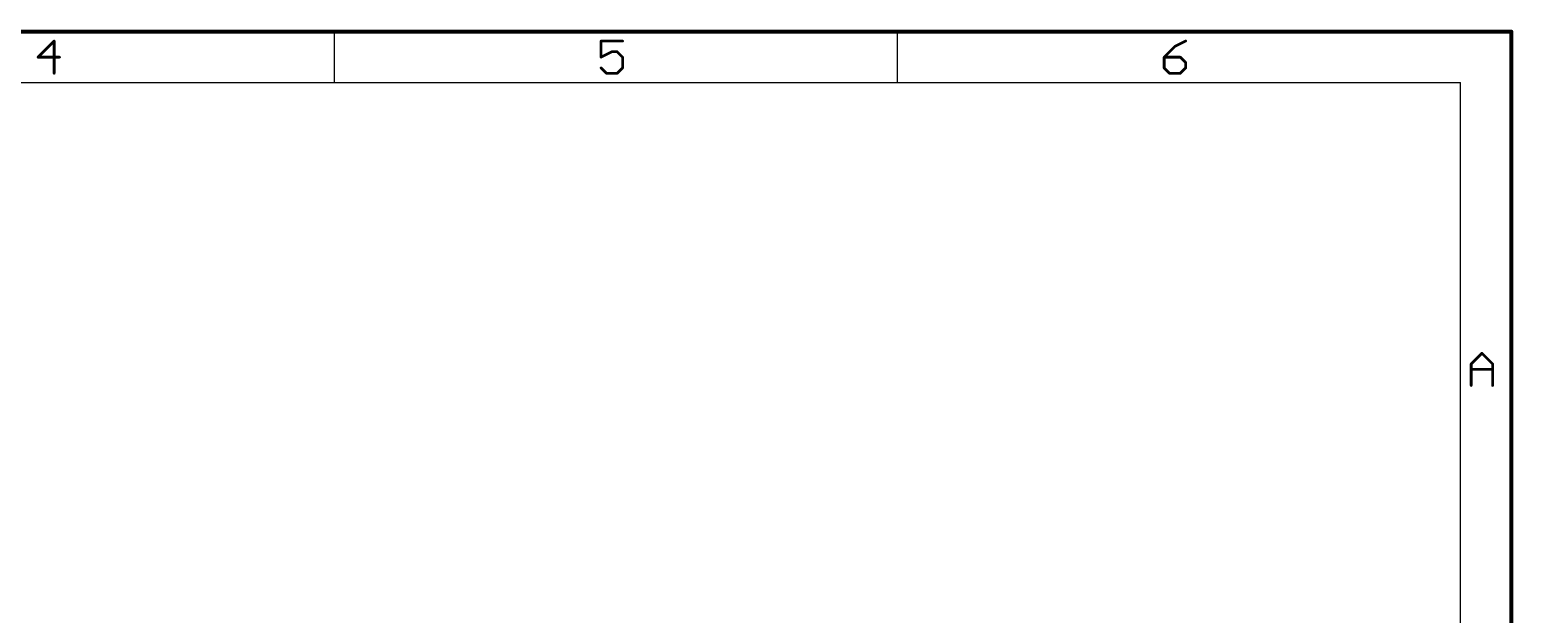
# Model space of a CAD drawing. Extents: x -4 to 257, y -4 to 175.
# Drawn here: x 145.7 to 256.7, y 131.4 to 175.1 of the extents above; entities that cross this region are included whole.
import ezdxf

# ---------------------------------------------------------------- set-up
doc = ezdxf.new("R2010")
doc.units = 0
doc.layers.add('94', color=14, linetype='CONTINUOUS')

msp = doc.modelspace()

# ---------------------------------------------------------------- linework, layer by layer
at = {"layer": '94'}
for points, const_width in [([(256.54, 174.9425), (-3.81, 174.9425)], 0.3), ([(147.5302, 174.243), (146.3258, 173.0385)], 0.2032), ([(147.5302, 171.8341), (147.5302, 174.243)], 0.2032), ([(168.4867, 174.9425), (168.4867, 171.1325)], 0.1), ([(190.0534, 174.243), (188.4475, 174.243)], 0.2032), ([(188.4475, 174.243), (188.4475, 173.0385)], 0.2032), ([(210.6083, 174.9425), (210.6083, 171.1325)], 0.1), ([(232.175, 174.243), (231.3721, 173.8415)], 0.2032), ([(256.54, -4.1275), (256.54, 174.9425)], 0.3), ([(188.4475, 173.0385), (189.2504, 173.44)], 0.2032), ([(189.2504, 173.44), (189.6519, 173.44)], 0.2032), ([(189.6519, 173.44), (190.0534, 173.0385)], 0.2032), ([(231.3721, 173.8415), (230.5691, 173.0385)], 0.2032), ([(146.3258, 173.0385), (147.9317, 173.0385)], 0.2032), ([(188.8489, 171.8341), (188.4475, 172.2356)], 0.2032), ([(190.0534, 172.2356), (189.6519, 171.8341)], 0.2032), ([(190.0534, 173.0385), (190.0534, 172.2356)], 0.2032), ([(230.5691, 173.0385), (230.5691, 172.2356)], 0.2032), ([(231.7736, 173.0385), (230.5691, 173.0385)], 0.2032), ([(230.5691, 172.2356), (230.9706, 171.8341)], 0.2032), ([(232.175, 172.6371), (231.7736, 173.0385)], 0.2032), ([(231.7736, 171.8341), (232.175, 172.2356)], 0.2032), ([(232.175, 172.2356), (232.175, 172.6371)], 0.2032), ([(252.73, 171.1325), (0, 171.1325)], 0.1), ([(189.6519, 171.8341), (188.8489, 171.8341)], 0.2032), ([(230.9706, 171.8341), (231.7736, 171.8341)], 0.2032), ([(252.73, -0.3175), (252.73, 171.1325)], 0.1), ([(253.535, 150.1038), (254.3379, 150.9067)], 0.2032), ([(254.3379, 150.9067), (255.1409, 150.1038)], 0.2032), ([(253.535, 148.4978), (253.535, 150.1038)], 0.2032), ([(255.1409, 150.1038), (255.1409, 148.4978)], 0.2032), ([(253.535, 149.7023), (255.1409, 149.7023)], 0.2032)]:
    msp.add_lwpolyline(points, dxfattribs=dict(at, const_width=const_width))
for points, const_width in [([(147.581, 174.243, 1), (147.4794, 174.243)], 0.1016), ([(147.5662, 174.207, 1), (147.4943, 174.2789)], 0.1016), ([(168.5117, 174.9425, 1), (168.4617, 174.9425)], 0.05), ([(188.4475, 174.2938, 1), (188.4475, 174.1922)], 0.1016), ([(188.4983, 174.243, 1), (188.3967, 174.243)], 0.1016), ([(190.0534, 174.1922, 1), (190.0534, 174.2938)], 0.1016), ([(210.6333, 174.9425, 1), (210.5833, 174.9425)], 0.05), ([(232.1978, 174.1975, 1), (232.1523, 174.2884)], 0.1016), ([(256.615, 174.9425, 1), (256.465, 174.9425)], 0.15), ([(256.54, 174.8675, 1), (256.54, 175.0175)], 0.15), ([(189.2504, 173.4908, 1), (189.2504, 173.3892)], 0.1016), ([(189.2731, 173.3946, 1), (189.2277, 173.4854)], 0.1016), ([(189.6878, 173.4759, 1), (189.616, 173.4041)], 0.1016), ([(189.6519, 173.3892, 1), (189.6519, 173.4908)], 0.1016), ([(231.3494, 173.8869, 1), (231.3948, 173.796)], 0.1016), ([(231.408, 173.8056, 1), (231.3362, 173.8774)], 0.1016), ([(146.3258, 173.0893, 1), (146.3258, 172.9877)], 0.1016), ([(146.2899, 173.0744, 1), (146.3617, 173.0026)], 0.1016), ([(147.9317, 172.9877, 1), (147.9317, 173.0893)], 0.1016), ([(188.4248, 173.084, 1), (188.4702, 172.9931)], 0.1016), ([(188.3967, 173.0385, 1), (188.4983, 173.0385)], 0.1016), ([(188.4834, 172.2715, 1), (188.4116, 172.1997)], 0.1016), ([(190.1042, 173.0385, 1), (190.0026, 173.0385)], 0.1016), ([(190.0026, 172.2356, 1), (190.1042, 172.2356)], 0.1016), ([(190.0175, 173.0026, 1), (190.0893, 173.0744)], 0.1016), ([(190.0893, 172.1997, 1), (190.0175, 172.2715)], 0.1016), ([(230.6199, 173.0385, 1), (230.5183, 173.0385)], 0.1016), ([(230.5691, 173.0893, 1), (230.5691, 172.9877)], 0.1016), ([(230.5332, 173.0744, 1), (230.6051, 173.0026)], 0.1016), ([(230.6051, 172.2715, 1), (230.5332, 172.1997)], 0.1016), ([(230.5183, 172.2356, 1), (230.6199, 172.2356)], 0.1016), ([(231.8095, 173.0744, 1), (231.7376, 173.0026)], 0.1016), ([(231.7736, 172.9877, 1), (231.7736, 173.0893)], 0.1016), ([(232.2258, 172.6371, 1), (232.1242, 172.6371)], 0.1016), ([(232.1242, 172.2356, 1), (232.2258, 172.2356)], 0.1016), ([(232.1391, 172.6011, 1), (232.211, 172.673)], 0.1016), ([(232.211, 172.1997, 1), (232.1391, 172.2715)], 0.1016), ([(147.4794, 171.8341, 1), (147.581, 171.8341)], 0.1016), ([(168.4617, 171.1325, 1), (168.5117, 171.1325)], 0.05), ([(188.8489, 171.8849, 1), (188.8489, 171.7833)], 0.1016), ([(188.813, 171.7982, 1), (188.8849, 171.87)], 0.1016), ([(189.616, 171.87, 1), (189.6878, 171.7982)], 0.1016), ([(189.6519, 171.7833, 1), (189.6519, 171.8849)], 0.1016), ([(210.5833, 171.1325, 1), (210.6333, 171.1325)], 0.05), ([(230.9706, 171.8849, 1), (230.9706, 171.7833)], 0.1016), ([(230.9347, 171.7982, 1), (231.0065, 171.87)], 0.1016), ([(231.7376, 171.87, 1), (231.8095, 171.7982)], 0.1016), ([(231.7736, 171.7833, 1), (231.7736, 171.8849)], 0.1016), ([(252.755, 171.1325, 1), (252.705, 171.1325)], 0.05), ([(252.73, 171.1075, 1), (252.73, 171.1575)], 0.05), ([(254.3738, 150.9426, 1), (254.302, 150.8708)], 0.1016), ([(254.3738, 150.8708, 1), (254.302, 150.9426)], 0.1016), ([(253.5858, 150.1038, 1), (253.4842, 150.1038)], 0.1016), ([(253.4991, 150.1397, 1), (253.5709, 150.0678)], 0.1016), ([(255.1917, 150.1038, 1), (255.0901, 150.1038)], 0.1016), ([(255.105, 150.0678, 1), (255.1768, 150.1397)], 0.1016), ([(253.535, 149.7531, 1), (253.535, 149.6515)], 0.1016), ([(255.1409, 149.6515, 1), (255.1409, 149.7531)], 0.1016), ([(253.4842, 148.4978, 1), (253.5858, 148.4978)], 0.1016), ([(255.0901, 148.4978, 1), (255.1917, 148.4978)], 0.1016)]:
    msp.add_lwpolyline(points, format="xyb", dxfattribs=dict(at, const_width=const_width))

doc.saveas('drawing.dxf')
